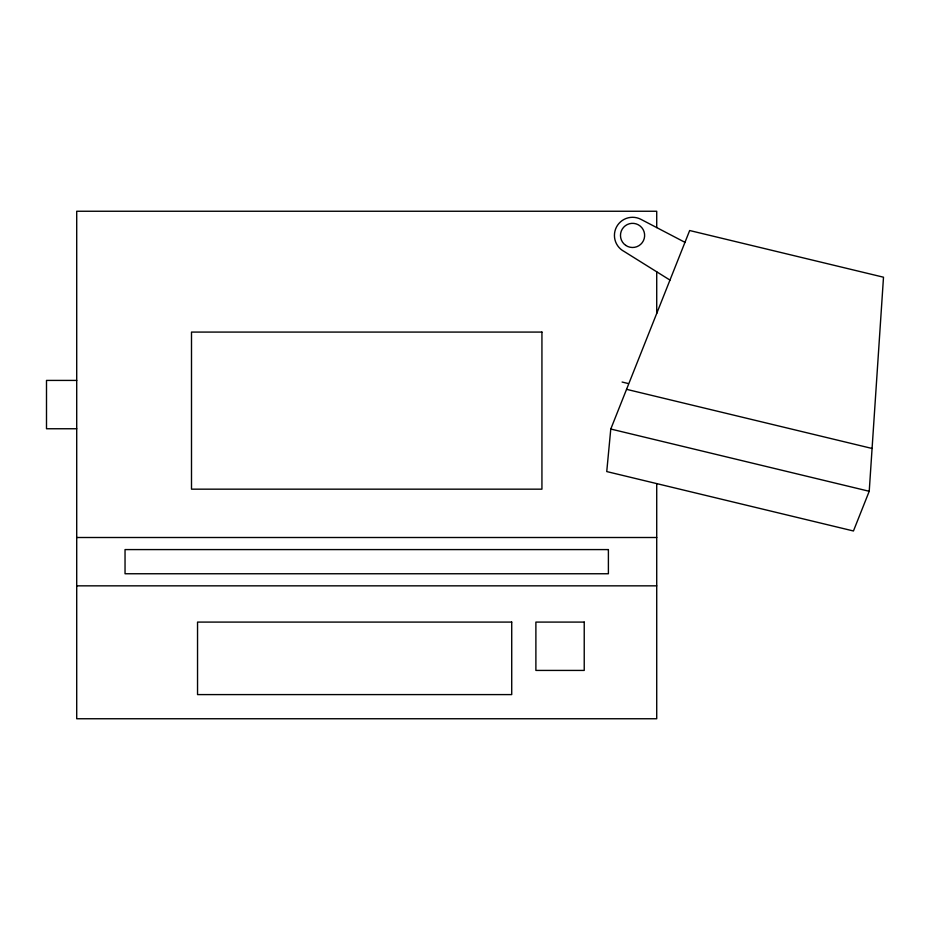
<?xml version="1.0" encoding="UTF-8"?>
<svg xmlns="http://www.w3.org/2000/svg" width="930" height="930" viewBox="0 0 930 930"><rect width="100%" height="100%" fill="white"/><g stroke="black" fill="none" stroke-linecap="round" stroke-linejoin="round"><path stroke-width="1.4" d="M869.225 491.284L883.5 277.21L689.665 230.524L610.778 429.032L606.744 471.568L853.449 530.984L869.225 491.284L610.778 429.032M76.713 380.417L46.5 380.417L46.5 428.753L76.713 428.753M76.713 537.505L656.72 537.505M76.713 585.842L656.72 585.842M622.1 382.044L627.971 383.462M626.553 389.333L872.084 448.469M685.119 242.416L640.956 219.352A18.123 18.123 0 0 0 616.497 227.013A18.123 18.123 0 0 0 624.146 251.472L669.972 280.081M656.72 227.583L656.72 211.25L76.713 211.25L76.713 718.75L656.72 718.75L656.72 483.6M656.72 271.804L656.72 313.422M541.934 332.08L191.499 332.08L191.499 489.168L541.934 489.168L541.934 332.08M608.394 549.584L125.039 549.584L125.039 573.752L608.394 573.752L608.394 549.584M511.721 622.089L197.544 622.089L197.544 694.594L511.721 694.594L511.721 622.089M584.226 622.089L535.889 622.089L535.889 670.425L584.226 670.425L584.226 622.089M625.785 245.415A12.078 12.078 0 0 0 644.606 236.278A12.078 12.078 0 0 0 627.273 224.549A12.078 12.078 0 0 0 625.785 245.415"/></g></svg>
